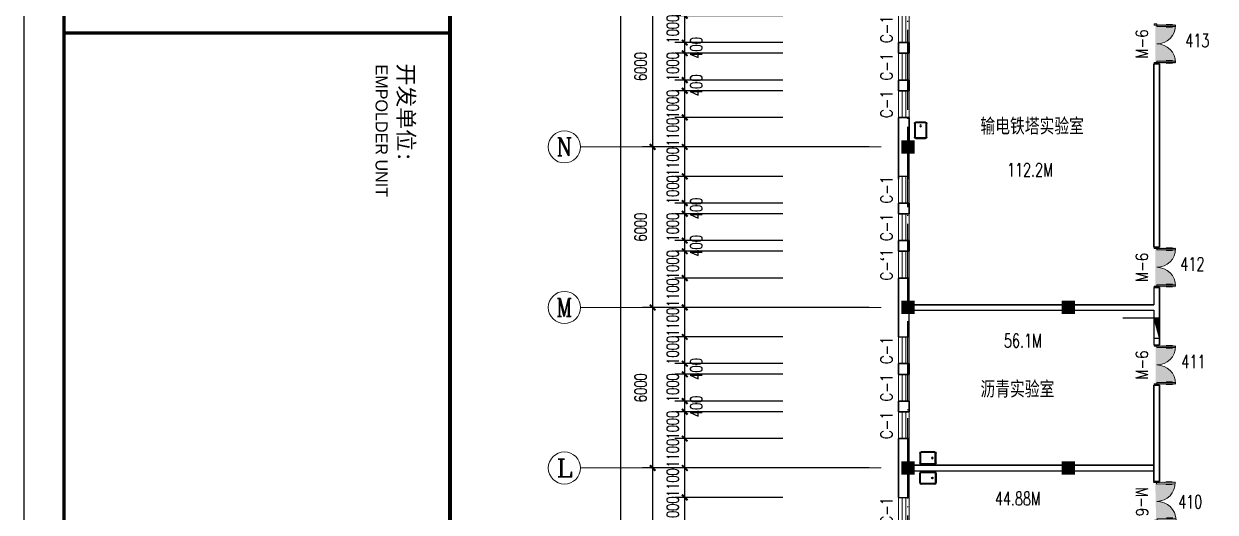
# Model space of a CAD drawing. Extents: x -220435 to 246757, y -381552 to -223577.
# Drawn here: x 124715 to 169251, y -296434 to -278183 of the extents above; entities that cross this region are included whole.
import ezdxf
from ezdxf.enums import TextEntityAlignment as Align

# ---------------------------------------------------------------- set-up
doc = ezdxf.new("R2010")
doc.units = 0
doc.header["$LTSCALE"] = 1500
doc.header["$MEASUREMENT"] = 0
doc.linetypes.add('DOTE', pattern=[2.42, 2, -0.2, 0.02, -0.2])
doc.layers.get('0').update_dxf_attribs({"linetype": 'CONTINUOUS'})
doc.layers.get('DEFPOINTS').update_dxf_attribs({"linetype": 'CONTINUOUS'})
for name, color, linetype in [('AXIS', 7, 'CONTINUOUS'), ('AXIS_TEXT', 7, 'CONTINUOUS'), ('COLUMN', 7, 'CONTINUOUS'), ('DOTE', 7, 'DOTE'), ('JELIBTLTC', 7, 'CONTINUOUS'), ('LVTRY', 7, 'CONTINUOUS'), ('PUB_WALL', 7, 'CONTINUOUS'), ('WALL', 7, 'CONTINUOUS'), ('WINDOW_TEXT', 7, 'CONTINUOUS'), ('防盗门', 180, 'CONTINUOUS')]:
    doc.layers.add(name, color=color, linetype=linetype)
for name, color, linetype, lineweight in [('PUB_DIM', 7, 'CONTINUOUS', 0), ('WINDOW', 7, 'CONTINUOUS', 0), ('我的', 7, 'CONTINUOUS', 0)]:
    doc.layers.add(name, color=color, linetype=linetype, lineweight=lineweight)
doc.styles.add('_SIMPLEX', font='SIMPLEX.shx', dxfattribs={"width": 0.8})
doc.styles.add('COMPLEX', font='COMPLEX')
doc.styles.add('DIM_FONT', font='TXT.shx', dxfattribs={"width": 0.7})
doc.styles.add('JELIBTLZX1', font='arial.ttf', dxfattribs={"width": 0.65})
doc.styles.add('SIMPLEX', font='SIMPLEX.SHX')
doc.dimstyles.new('DIMN150', dxfattribs={"dimscale": 1.5, "dimtxt": 300, "dimasz": 1, "dimexe": 250, "dimexo": 300, "dimgap": 150, "dimtad": 1, "dimdec": 0, "dimzin": 0, "dimdsep": 46, "dimtxsty": 'DIM_FONT', "dimblk": '_DIMX', "dimcen": 0.09, "dimclrt": 7, "dimadec": 0, "dimazin": 0, "dimtfac": 1, "dimtdec": 0, "dimtix": 1, "dimtmove": 2, "dimatfit": 3, "dimldrblk": '_DIMX', "dimfxl": 1, "dimtolj": 1, "dimtzin": 0, "dimarcsym": 0})

# ---------------------------------------------------------------- blocks, each defined once
blk = doc.blocks.new('_DIMX')
blk.add_line((-150, 0), (150, 0))
at = {"const_width": 50}
blk.add_lwpolyline([(-70, -70), (70, 70)], dxfattribs=at)
blk = doc.blocks.new('*D391')
at = {"layer": 'DEFPOINTS', "color": 0, "lineweight": 20}
for p in [(156764, -270783), (147022, -349373), (156764, -349373)]:
    blk.add_point(p, dxfattribs=at)
at = {"layer": 'PUB_DIM', "color": 0, "lineweight": -2}
for p, q in [((156314, -270783), (146647, -270783)), ((147022, -270785), (147022, -349372)), ((156314, -349373), (146647, -349373))]:
    blk.add_line(p, q, dxfattribs=at)
at = {"layer": 'PUB_DIM', "color": 0, "lineweight": -2, "xscale": 1.5, "yscale": 1.5, "zscale": 1.5}
for p, rotation in [((147022, -270783), 90), ((147022, -349373), 270)]:
    blk.add_blockref('_DIMX', p, dxfattribs=dict(at, rotation=rotation))
at = {"layer": 'PUB_DIM', "color": 7, "insert": (146572, -310078), "char_height": 450, "attachment_point": 5, "rotation": 90, "style": 'DIM_FONT'}
blk.add_mtext('\\A1;78590', dxfattribs=at)
blk = doc.blocks.new('*D666')
at = {"layer": 'DEFPOINTS', "color": 0, "lineweight": 20}
for p in [(149422, -290883), (153540, -290883), (153540, -291283)]:
    blk.add_point(p, dxfattribs=at)
at = {"layer": 'PUB_DIM', "color": 0, "lineweight": -2}
for p, q in [((153090, -290883), (149047, -290883)), ((149422, -290882), (149422, -290880)), ((149422, -291283), (149422, -290883)), ((153090, -291283), (149047, -291283)), ((149422, -291285), (149422, -291286))]:
    blk.add_line(p, q, dxfattribs=at)
at = {"layer": 'PUB_DIM', "color": 0, "lineweight": -2, "xscale": 1.5, "yscale": 1.5, "zscale": 1.5}
for p, rotation in [((149422, -290883), 270), ((149422, -291283), 90)]:
    blk.add_blockref('_DIMX', p, dxfattribs=dict(at, rotation=rotation))
at = {"layer": 'PUB_DIM', "color": 7, "insert": (149854, -291083), "char_height": 450, "attachment_point": 5, "rotation": 90, "style": 'DIM_FONT'}
blk.add_mtext('\\A1;400', dxfattribs=at)
blk = doc.blocks.new('*D667')
at = {"layer": 'DEFPOINTS', "color": 0, "lineweight": 20}
for p in [(149422, -291283), (153540, -291283), (153540, -292283)]:
    blk.add_point(p, dxfattribs=at)
at = {"layer": 'PUB_DIM', "color": 0, "lineweight": -2}
for p, q in [((153090, -291283), (149047, -291283)), ((149422, -291282), (149422, -291280)), ((149422, -292283), (149422, -291283)), ((153090, -292283), (149047, -292283)), ((149422, -292285), (149422, -292286))]:
    blk.add_line(p, q, dxfattribs=at)
at = {"layer": 'PUB_DIM', "color": 0, "lineweight": -2, "xscale": 1.5, "yscale": 1.5, "zscale": 1.5}
for p, rotation in [((149422, -291283), 270), ((149422, -292283), 90)]:
    blk.add_blockref('_DIMX', p, dxfattribs=dict(at, rotation=rotation))
at = {"layer": 'PUB_DIM', "color": 7, "insert": (148972, -291783), "char_height": 450, "attachment_point": 5, "rotation": 90, "style": 'DIM_FONT'}
blk.add_mtext('\\A1;1000', dxfattribs=at)
blk = doc.blocks.new('_WBLK')
for p, q in [((-0.5, 0.5), (0.5, 0.5)), ((0.5, 0.167), (-0.5, 0.167)), ((0.5, -0.167), (-0.5, -0.167)), ((-0.5, -0.5), (0.5, -0.5))]:
    blk.add_line(p, q)
at = {"layer": 'WINDOW_TEXT', "style": 'SIMPLEX', "flags": 9}
blk.add_attdef('A', text='', height=1, dxfattribs=at).set_placement((0, 1.5), align=Align.MIDDLE)
blk = doc.blocks.new('*D668')
at = {"layer": 'DEFPOINTS', "color": 0, "lineweight": 20}
for p in [(156764, -288783), (148222, -294783), (156764, -294783)]:
    blk.add_point(p, dxfattribs=at)
at = {"layer": 'PUB_DIM', "color": 0, "lineweight": -2}
for p, q in [((156314, -288783), (147847, -288783)), ((148222, -288785), (148222, -294782)), ((156314, -294783), (147847, -294783))]:
    blk.add_line(p, q, dxfattribs=at)
at = {"layer": 'PUB_DIM', "color": 0, "lineweight": -2, "xscale": 1.5, "yscale": 1.5, "zscale": 1.5}
for p, rotation in [((148222, -288783), 90), ((148222, -294783), 270)]:
    blk.add_blockref('_DIMX', p, dxfattribs=dict(at, rotation=rotation))
at = {"layer": 'PUB_DIM', "color": 7, "insert": (147772, -291783), "char_height": 450, "attachment_point": 5, "rotation": 90, "style": 'DIM_FONT'}
blk.add_mtext('\\A1;6000', dxfattribs=at)
blk = doc.blocks.new('*D678')
at = {"layer": 'DEFPOINTS', "color": 0, "lineweight": 20}
for p in [(149422, -293683), (153540, -293683), (153540, -294783)]:
    blk.add_point(p, dxfattribs=at)
at = {"layer": 'PUB_DIM', "color": 0, "lineweight": -2}
for p, q in [((153090, -293683), (149047, -293683)), ((149422, -293682), (149422, -293680)), ((149422, -294783), (149422, -293683)), ((153090, -294783), (149047, -294783)), ((149422, -294785), (149422, -294786))]:
    blk.add_line(p, q, dxfattribs=at)
at = {"layer": 'PUB_DIM', "color": 0, "lineweight": -2, "xscale": 1.5, "yscale": 1.5, "zscale": 1.5}
for p, rotation in [((149422, -293683), 270), ((149422, -294783), 90)]:
    blk.add_blockref('_DIMX', p, dxfattribs=dict(at, rotation=rotation))
at = {"layer": 'PUB_DIM', "color": 7, "insert": (148972, -294233), "char_height": 450, "attachment_point": 5, "rotation": 90, "style": 'DIM_FONT'}
blk.add_mtext('\\A1;1100', dxfattribs=at)
blk = doc.blocks.new('*D679')
at = {"layer": 'DEFPOINTS', "color": 0, "lineweight": 20}
for p in [(149422, -292283), (153540, -292283), (153540, -292683)]:
    blk.add_point(p, dxfattribs=at)
at = {"layer": 'PUB_DIM', "color": 0, "lineweight": -2}
for p, q in [((153090, -292283), (149047, -292283)), ((149422, -292282), (149422, -292280)), ((149422, -292683), (149422, -292283)), ((153090, -292683), (149047, -292683)), ((149422, -292685), (149422, -292686))]:
    blk.add_line(p, q, dxfattribs=at)
at = {"layer": 'PUB_DIM', "color": 0, "lineweight": -2, "xscale": 1.5, "yscale": 1.5, "zscale": 1.5}
for p, rotation in [((149422, -292283), 270), ((149422, -292683), 90)]:
    blk.add_blockref('_DIMX', p, dxfattribs=dict(at, rotation=rotation))
at = {"layer": 'PUB_DIM', "color": 7, "insert": (149854, -292483), "char_height": 450, "attachment_point": 5, "rotation": 90, "style": 'DIM_FONT'}
blk.add_mtext('\\A1;400', dxfattribs=at)
blk = doc.blocks.new('*D680')
at = {"layer": 'DEFPOINTS', "color": 0, "lineweight": 20}
for p in [(149422, -292683), (153540, -292683), (153540, -293683)]:
    blk.add_point(p, dxfattribs=at)
at = {"layer": 'PUB_DIM', "color": 0, "lineweight": -2}
for p, q in [((153090, -292683), (149047, -292683)), ((149422, -292682), (149422, -292680)), ((149422, -293683), (149422, -292683)), ((153090, -293683), (149047, -293683)), ((149422, -293685), (149422, -293686))]:
    blk.add_line(p, q, dxfattribs=at)
at = {"layer": 'PUB_DIM', "color": 0, "lineweight": -2, "xscale": 1.5, "yscale": 1.5, "zscale": 1.5}
for p, rotation in [((149422, -292683), 270), ((149422, -293683), 90)]:
    blk.add_blockref('_DIMX', p, dxfattribs=dict(at, rotation=rotation))
at = {"layer": 'PUB_DIM', "color": 7, "insert": (148972, -293183), "char_height": 450, "attachment_point": 5, "rotation": 90, "style": 'DIM_FONT'}
blk.add_mtext('\\A1;1000', dxfattribs=at)
blk = doc.blocks.new('*D681')
at = {"layer": 'DEFPOINTS', "color": 0, "lineweight": 20}
for p in [(149422, -294783), (153540, -294783), (153540, -295883)]:
    blk.add_point(p, dxfattribs=at)
at = {"layer": 'PUB_DIM', "color": 0, "lineweight": -2}
for p, q in [((153090, -294783), (149047, -294783)), ((149422, -294782), (149422, -294780)), ((149422, -295883), (149422, -294783)), ((153090, -295883), (149047, -295883)), ((149422, -295885), (149422, -295886))]:
    blk.add_line(p, q, dxfattribs=at)
at = {"layer": 'PUB_DIM', "color": 0, "lineweight": -2, "xscale": 1.5, "yscale": 1.5, "zscale": 1.5}
for p, rotation in [((149422, -294783), 270), ((149422, -295883), 90)]:
    blk.add_blockref('_DIMX', p, dxfattribs=dict(at, rotation=rotation))
at = {"layer": 'PUB_DIM', "color": 7, "insert": (148972, -295333), "char_height": 450, "attachment_point": 5, "rotation": 90, "style": 'DIM_FONT'}
blk.add_mtext('\\A1;1100', dxfattribs=at)
blk = doc.blocks.new('*D682')
at = {"layer": 'DEFPOINTS', "color": 0, "lineweight": 20}
for p in [(149422, -295883), (153540, -295883), (153540, -296883)]:
    blk.add_point(p, dxfattribs=at)
at = {"layer": 'PUB_DIM', "color": 0, "lineweight": -2}
for p, q in [((153090, -295883), (149047, -295883)), ((149422, -295882), (149422, -295880)), ((149422, -296883), (149422, -295883)), ((153090, -296883), (149047, -296883)), ((149422, -296885), (149422, -296886))]:
    blk.add_line(p, q, dxfattribs=at)
at = {"layer": 'PUB_DIM', "color": 0, "lineweight": -2, "xscale": 1.5, "yscale": 1.5, "zscale": 1.5}
for p, rotation in [((149422, -295883), 270), ((149422, -296883), 90)]:
    blk.add_blockref('_DIMX', p, dxfattribs=dict(at, rotation=rotation))
at = {"layer": 'PUB_DIM', "color": 7, "insert": (148972, -296383), "char_height": 450, "attachment_point": 5, "rotation": 90, "style": 'DIM_FONT'}
blk.add_mtext('\\A1;1000', dxfattribs=at)
blk = doc.blocks.new('*D686')
at = {"layer": 'DEFPOINTS', "color": 0, "lineweight": 20}
for p in [(156764, -294783), (148222, -300783), (156764, -300783)]:
    blk.add_point(p, dxfattribs=at)
at = {"layer": 'PUB_DIM', "color": 0, "lineweight": -2}
for p, q in [((156314, -294783), (147847, -294783)), ((148222, -294785), (148222, -300782)), ((156314, -300783), (147847, -300783))]:
    blk.add_line(p, q, dxfattribs=at)
at = {"layer": 'PUB_DIM', "color": 0, "lineweight": -2, "xscale": 1.5, "yscale": 1.5, "zscale": 1.5}
for p, rotation in [((148222, -294783), 90), ((148222, -300783), 270)]:
    blk.add_blockref('_DIMX', p, dxfattribs=dict(at, rotation=rotation))
at = {"layer": 'PUB_DIM', "color": 7, "insert": (147772, -297783), "char_height": 450, "attachment_point": 5, "rotation": 90, "style": 'DIM_FONT'}
blk.add_mtext('\\A1;6000', dxfattribs=at)
blk = doc.blocks.new('_AXISO')
blk.add_circle((0, 0), 0.5)
at = {"layer": 'AXIS_TEXT', "style": 'COMPLEX', "width": 1.041667}
blk.add_attdef('A', text='', height=0.56, dxfattribs=at).set_placement((-0.25, -0.28), (0.25, -0.28), align=Align.FIT)
blk = doc.blocks.new('_LV11')
for p, q in [((-255, 0), (255, 0)), ((-305, -410), (-305, -50)), ((-275, -410), (-275, -50)), ((-255, -30), (255, -30)), ((255, -430), (-255, -430)), ((275, -50), (275, -410)), ((305, -50), (305, -410)), ((255, -460), (-255, -460))]:
    blk.add_line(p, q)
blk.add_circle((165, -230), 32.5)
for centre, radius, start, end in [((-255, -50), 50, 90, 180), ((255, -50), 50, 0, 90), ((-255, -410), 50, 180, 270), ((-255, -50), 20, 90, 180), ((-255, -410), 20, 180, 270), ((255, -50), 20, 0, 90), ((255, -410), 50, 270, 0), ((255, -410), 20, 270, 0)]:
    blk.add_arc(centre, radius, start, end)
blk = doc.blocks.new('_FZH')
blk.add_solid([(-0.5, -0.5), (0.5, -0.5), (-0.5, 0.5), (0.5, 0.5)])
blk = doc.blocks.new('*D692')
at = {"layer": 'DEFPOINTS', "color": 0, "lineweight": 20}
for p in [(149422, -287683), (153540, -287683), (153540, -288783)]:
    blk.add_point(p, dxfattribs=at)
at = {"layer": 'PUB_DIM', "color": 0, "lineweight": -2}
for p, q in [((153090, -287683), (149047, -287683)), ((149422, -287682), (149422, -287680)), ((149422, -288783), (149422, -287683)), ((153090, -288783), (149047, -288783)), ((149422, -288785), (149422, -288786))]:
    blk.add_line(p, q, dxfattribs=at)
at = {"layer": 'PUB_DIM', "color": 0, "lineweight": -2, "xscale": 1.5, "yscale": 1.5, "zscale": 1.5}
for p, rotation in [((149422, -287683), 270), ((149422, -288783), 90)]:
    blk.add_blockref('_DIMX', p, dxfattribs=dict(at, rotation=rotation))
at = {"layer": 'PUB_DIM', "color": 7, "insert": (148972, -288233), "char_height": 450, "attachment_point": 5, "rotation": 90, "style": 'DIM_FONT'}
blk.add_mtext('\\A1;1100', dxfattribs=at)
blk = doc.blocks.new('*D693')
at = {"layer": 'DEFPOINTS', "color": 0, "lineweight": 20}
for p in [(149422, -281683), (153540, -281683), (153540, -282783)]:
    blk.add_point(p, dxfattribs=at)
at = {"layer": 'PUB_DIM', "color": 0, "lineweight": -2}
for p, q in [((153090, -281683), (149047, -281683)), ((149422, -281682), (149422, -281680)), ((149422, -282783), (149422, -281683)), ((153090, -282783), (149047, -282783)), ((149422, -282785), (149422, -282786))]:
    blk.add_line(p, q, dxfattribs=at)
at = {"layer": 'PUB_DIM', "color": 0, "lineweight": -2, "xscale": 1.5, "yscale": 1.5, "zscale": 1.5}
for p, rotation in [((149422, -281683), 270), ((149422, -282783), 90)]:
    blk.add_blockref('_DIMX', p, dxfattribs=dict(at, rotation=rotation))
at = {"layer": 'PUB_DIM', "color": 7, "insert": (148972, -282233), "char_height": 450, "attachment_point": 5, "rotation": 90, "style": 'DIM_FONT'}
blk.add_mtext('\\A1;1100', dxfattribs=at)
blk = doc.blocks.new('*D697')
at = {"layer": 'DEFPOINTS', "color": 0, "lineweight": 20}
for p in [(149422, -277883), (153540, -277883), (153540, -278883)]:
    blk.add_point(p, dxfattribs=at)
at = {"layer": 'PUB_DIM', "color": 0, "lineweight": -2}
for p, q in [((153090, -277883), (149047, -277883)), ((149422, -277882), (149422, -277880)), ((149422, -278883), (149422, -277883)), ((153090, -278883), (149047, -278883)), ((149422, -278885), (149422, -278886))]:
    blk.add_line(p, q, dxfattribs=at)
at = {"layer": 'PUB_DIM', "color": 0, "lineweight": -2, "xscale": 1.5, "yscale": 1.5, "zscale": 1.5}
for p, rotation in [((149422, -277883), 270), ((149422, -278883), 90)]:
    blk.add_blockref('_DIMX', p, dxfattribs=dict(at, rotation=rotation))
at = {"layer": 'PUB_DIM', "color": 7, "insert": (148972, -278383), "char_height": 450, "attachment_point": 5, "rotation": 90, "style": 'DIM_FONT'}
blk.add_mtext('\\A1;1000', dxfattribs=at)
blk = doc.blocks.new('*D698')
at = {"layer": 'DEFPOINTS', "color": 0, "lineweight": 20}
for p in [(149422, -278883), (153540, -278883), (153540, -279283)]:
    blk.add_point(p, dxfattribs=at)
at = {"layer": 'PUB_DIM', "color": 0, "lineweight": -2}
for p, q in [((153090, -278883), (149047, -278883)), ((149422, -278882), (149422, -278880)), ((149422, -279283), (149422, -278883)), ((153090, -279283), (149047, -279283)), ((149422, -279285), (149422, -279286))]:
    blk.add_line(p, q, dxfattribs=at)
at = {"layer": 'PUB_DIM', "color": 0, "lineweight": -2, "xscale": 1.5, "yscale": 1.5, "zscale": 1.5}
for p, rotation in [((149422, -278883), 270), ((149422, -279283), 90)]:
    blk.add_blockref('_DIMX', p, dxfattribs=dict(at, rotation=rotation))
at = {"layer": 'PUB_DIM', "color": 7, "insert": (149854, -279083), "char_height": 450, "attachment_point": 5, "rotation": 90, "style": 'DIM_FONT'}
blk.add_mtext('\\A1;400', dxfattribs=at)
blk = doc.blocks.new('*D699')
at = {"layer": 'DEFPOINTS', "color": 0, "lineweight": 20}
for p in [(149422, -279283), (153540, -279283), (153540, -280283)]:
    blk.add_point(p, dxfattribs=at)
at = {"layer": 'PUB_DIM', "color": 0, "lineweight": -2}
for p, q in [((153090, -279283), (149047, -279283)), ((149422, -279282), (149422, -279280)), ((149422, -280283), (149422, -279283)), ((153090, -280283), (149047, -280283)), ((149422, -280285), (149422, -280286))]:
    blk.add_line(p, q, dxfattribs=at)
at = {"layer": 'PUB_DIM', "color": 0, "lineweight": -2, "xscale": 1.5, "yscale": 1.5, "zscale": 1.5}
for p, rotation in [((149422, -279283), 270), ((149422, -280283), 90)]:
    blk.add_blockref('_DIMX', p, dxfattribs=dict(at, rotation=rotation))
at = {"layer": 'PUB_DIM', "color": 7, "insert": (148972, -279783), "char_height": 450, "attachment_point": 5, "rotation": 90, "style": 'DIM_FONT'}
blk.add_mtext('\\A1;1000', dxfattribs=at)
blk = doc.blocks.new('*D700')
at = {"layer": 'DEFPOINTS', "color": 0, "lineweight": 20}
for p in [(149422, -280283), (153540, -280283), (153540, -280683)]:
    blk.add_point(p, dxfattribs=at)
at = {"layer": 'PUB_DIM', "color": 0, "lineweight": -2}
for p, q in [((153090, -280283), (149047, -280283)), ((149422, -280282), (149422, -280280)), ((149422, -280683), (149422, -280283)), ((153090, -280683), (149047, -280683)), ((149422, -280685), (149422, -280686))]:
    blk.add_line(p, q, dxfattribs=at)
at = {"layer": 'PUB_DIM', "color": 0, "lineweight": -2, "xscale": 1.5, "yscale": 1.5, "zscale": 1.5}
for p, rotation in [((149422, -280283), 270), ((149422, -280683), 90)]:
    blk.add_blockref('_DIMX', p, dxfattribs=dict(at, rotation=rotation))
at = {"layer": 'PUB_DIM', "color": 7, "insert": (149854, -280483), "char_height": 450, "attachment_point": 5, "rotation": 90, "style": 'DIM_FONT'}
blk.add_mtext('\\A1;400', dxfattribs=at)
blk = doc.blocks.new('*D701')
at = {"layer": 'DEFPOINTS', "color": 0, "lineweight": 20}
for p in [(149422, -280683), (153540, -280683), (153540, -281683)]:
    blk.add_point(p, dxfattribs=at)
at = {"layer": 'PUB_DIM', "color": 0, "lineweight": -2}
for p, q in [((153090, -280683), (149047, -280683)), ((149422, -280682), (149422, -280680)), ((149422, -281683), (149422, -280683)), ((153090, -281683), (149047, -281683)), ((149422, -281685), (149422, -281686))]:
    blk.add_line(p, q, dxfattribs=at)
at = {"layer": 'PUB_DIM', "color": 0, "lineweight": -2, "xscale": 1.5, "yscale": 1.5, "zscale": 1.5}
for p, rotation in [((149422, -280683), 270), ((149422, -281683), 90)]:
    blk.add_blockref('_DIMX', p, dxfattribs=dict(at, rotation=rotation))
at = {"layer": 'PUB_DIM', "color": 7, "insert": (148972, -281183), "char_height": 450, "attachment_point": 5, "rotation": 90, "style": 'DIM_FONT'}
blk.add_mtext('\\A1;1000', dxfattribs=at)
blk = doc.blocks.new('*D702')
at = {"layer": 'DEFPOINTS', "color": 0, "lineweight": 20}
for p in [(149422, -282783), (153540, -282783), (153540, -283883)]:
    blk.add_point(p, dxfattribs=at)
at = {"layer": 'PUB_DIM', "color": 0, "lineweight": -2}
for p, q in [((153090, -282783), (149047, -282783)), ((149422, -282782), (149422, -282780)), ((149422, -283883), (149422, -282783)), ((153090, -283883), (149047, -283883)), ((149422, -283885), (149422, -283886))]:
    blk.add_line(p, q, dxfattribs=at)
at = {"layer": 'PUB_DIM', "color": 0, "lineweight": -2, "xscale": 1.5, "yscale": 1.5, "zscale": 1.5}
for p, rotation in [((149422, -282783), 270), ((149422, -283883), 90)]:
    blk.add_blockref('_DIMX', p, dxfattribs=dict(at, rotation=rotation))
at = {"layer": 'PUB_DIM', "color": 7, "insert": (148972, -283333), "char_height": 450, "attachment_point": 5, "rotation": 90, "style": 'DIM_FONT'}
blk.add_mtext('\\A1;1100', dxfattribs=at)
blk = doc.blocks.new('*D703')
at = {"layer": 'DEFPOINTS', "color": 0, "lineweight": 20}
for p in [(149422, -283883), (153540, -283883), (153540, -284883)]:
    blk.add_point(p, dxfattribs=at)
at = {"layer": 'PUB_DIM', "color": 0, "lineweight": -2}
for p, q in [((153090, -283883), (149047, -283883)), ((149422, -283882), (149422, -283880)), ((149422, -284883), (149422, -283883)), ((153090, -284883), (149047, -284883)), ((149422, -284885), (149422, -284886))]:
    blk.add_line(p, q, dxfattribs=at)
at = {"layer": 'PUB_DIM', "color": 0, "lineweight": -2, "xscale": 1.5, "yscale": 1.5, "zscale": 1.5}
for p, rotation in [((149422, -283883), 270), ((149422, -284883), 90)]:
    blk.add_blockref('_DIMX', p, dxfattribs=dict(at, rotation=rotation))
at = {"layer": 'PUB_DIM', "color": 7, "insert": (148972, -284383), "char_height": 450, "attachment_point": 5, "rotation": 90, "style": 'DIM_FONT'}
blk.add_mtext('\\A1;1000', dxfattribs=at)
blk = doc.blocks.new('*D704')
at = {"layer": 'DEFPOINTS', "color": 0, "lineweight": 20}
for p in [(149422, -284883), (153540, -284883), (153540, -285283)]:
    blk.add_point(p, dxfattribs=at)
at = {"layer": 'PUB_DIM', "color": 0, "lineweight": -2}
for p, q in [((153090, -284883), (149047, -284883)), ((149422, -284882), (149422, -284880)), ((149422, -285283), (149422, -284883)), ((153090, -285283), (149047, -285283)), ((149422, -285285), (149422, -285286))]:
    blk.add_line(p, q, dxfattribs=at)
at = {"layer": 'PUB_DIM', "color": 0, "lineweight": -2, "xscale": 1.5, "yscale": 1.5, "zscale": 1.5}
for p, rotation in [((149422, -284883), 270), ((149422, -285283), 90)]:
    blk.add_blockref('_DIMX', p, dxfattribs=dict(at, rotation=rotation))
at = {"layer": 'PUB_DIM', "color": 7, "insert": (149854, -285083), "char_height": 450, "attachment_point": 5, "rotation": 90, "style": 'DIM_FONT'}
blk.add_mtext('\\A1;400', dxfattribs=at)
blk = doc.blocks.new('*D705')
at = {"layer": 'DEFPOINTS', "color": 0, "lineweight": 20}
for p in [(149422, -285283), (153540, -285283), (153540, -286283)]:
    blk.add_point(p, dxfattribs=at)
at = {"layer": 'PUB_DIM', "color": 0, "lineweight": -2}
for p, q in [((153090, -285283), (149047, -285283)), ((149422, -285282), (149422, -285280)), ((149422, -286283), (149422, -285283)), ((153090, -286283), (149047, -286283)), ((149422, -286285), (149422, -286286))]:
    blk.add_line(p, q, dxfattribs=at)
at = {"layer": 'PUB_DIM', "color": 0, "lineweight": -2, "xscale": 1.5, "yscale": 1.5, "zscale": 1.5}
for p, rotation in [((149422, -285283), 270), ((149422, -286283), 90)]:
    blk.add_blockref('_DIMX', p, dxfattribs=dict(at, rotation=rotation))
at = {"layer": 'PUB_DIM', "color": 7, "insert": (148972, -285783), "char_height": 450, "attachment_point": 5, "rotation": 90, "style": 'DIM_FONT'}
blk.add_mtext('\\A1;1000', dxfattribs=at)
blk = doc.blocks.new('*D706')
at = {"layer": 'DEFPOINTS', "color": 0, "lineweight": 20}
for p in [(149422, -286283), (153540, -286283), (153540, -286683)]:
    blk.add_point(p, dxfattribs=at)
at = {"layer": 'PUB_DIM', "color": 0, "lineweight": -2}
for p, q in [((153090, -286283), (149047, -286283)), ((149422, -286282), (149422, -286280)), ((149422, -286683), (149422, -286283)), ((153090, -286683), (149047, -286683)), ((149422, -286685), (149422, -286686))]:
    blk.add_line(p, q, dxfattribs=at)
at = {"layer": 'PUB_DIM', "color": 0, "lineweight": -2, "xscale": 1.5, "yscale": 1.5, "zscale": 1.5}
for p, rotation in [((149422, -286283), 270), ((149422, -286683), 90)]:
    blk.add_blockref('_DIMX', p, dxfattribs=dict(at, rotation=rotation))
at = {"layer": 'PUB_DIM', "color": 7, "insert": (149854, -286483), "char_height": 450, "attachment_point": 5, "rotation": 90, "style": 'DIM_FONT'}
blk.add_mtext('\\A1;400', dxfattribs=at)
blk = doc.blocks.new('*D707')
at = {"layer": 'DEFPOINTS', "color": 0, "lineweight": 20}
for p in [(149422, -286683), (153540, -286683), (153540, -287683)]:
    blk.add_point(p, dxfattribs=at)
at = {"layer": 'PUB_DIM', "color": 0, "lineweight": -2}
for p, q in [((153090, -286683), (149047, -286683)), ((149422, -286682), (149422, -286680)), ((149422, -287683), (149422, -286683)), ((153090, -287683), (149047, -287683)), ((149422, -287685), (149422, -287686))]:
    blk.add_line(p, q, dxfattribs=at)
at = {"layer": 'PUB_DIM', "color": 0, "lineweight": -2, "xscale": 1.5, "yscale": 1.5, "zscale": 1.5}
for p, rotation in [((149422, -286683), 270), ((149422, -287683), 90)]:
    blk.add_blockref('_DIMX', p, dxfattribs=dict(at, rotation=rotation))
at = {"layer": 'PUB_DIM', "color": 7, "insert": (148972, -287183), "char_height": 450, "attachment_point": 5, "rotation": 90, "style": 'DIM_FONT'}
blk.add_mtext('\\A1;1000', dxfattribs=at)
blk = doc.blocks.new('*D708')
at = {"layer": 'DEFPOINTS', "color": 0, "lineweight": 20}
for p in [(149422, -288783), (153540, -288783), (153540, -289883)]:
    blk.add_point(p, dxfattribs=at)
at = {"layer": 'PUB_DIM', "color": 0, "lineweight": -2}
for p, q in [((153090, -288783), (149047, -288783)), ((149422, -288782), (149422, -288780)), ((149422, -289883), (149422, -288783)), ((153090, -289883), (149047, -289883)), ((149422, -289885), (149422, -289886))]:
    blk.add_line(p, q, dxfattribs=at)
at = {"layer": 'PUB_DIM', "color": 0, "lineweight": -2, "xscale": 1.5, "yscale": 1.5, "zscale": 1.5}
for p, rotation in [((149422, -288783), 270), ((149422, -289883), 90)]:
    blk.add_blockref('_DIMX', p, dxfattribs=dict(at, rotation=rotation))
at = {"layer": 'PUB_DIM', "color": 7, "insert": (148972, -289333), "char_height": 450, "attachment_point": 5, "rotation": 90, "style": 'DIM_FONT'}
blk.add_mtext('\\A1;1100', dxfattribs=at)
blk = doc.blocks.new('*D709')
at = {"layer": 'DEFPOINTS', "color": 0, "lineweight": 20}
for p in [(149422, -289883), (153540, -289883), (153540, -290883)]:
    blk.add_point(p, dxfattribs=at)
at = {"layer": 'PUB_DIM', "color": 0, "lineweight": -2}
for p, q in [((153090, -289883), (149047, -289883)), ((149422, -289882), (149422, -289880)), ((149422, -290883), (149422, -289883)), ((153090, -290883), (149047, -290883)), ((149422, -290885), (149422, -290886))]:
    blk.add_line(p, q, dxfattribs=at)
at = {"layer": 'PUB_DIM', "color": 0, "lineweight": -2, "xscale": 1.5, "yscale": 1.5, "zscale": 1.5}
for p, rotation in [((149422, -289883), 270), ((149422, -290883), 90)]:
    blk.add_blockref('_DIMX', p, dxfattribs=dict(at, rotation=rotation))
at = {"layer": 'PUB_DIM', "color": 7, "insert": (148972, -290383), "char_height": 450, "attachment_point": 5, "rotation": 90, "style": 'DIM_FONT'}
blk.add_mtext('\\A1;1000', dxfattribs=at)
blk = doc.blocks.new('*D711')
at = {"layer": 'DEFPOINTS', "color": 0, "lineweight": 20}
for p in [(156764, -282783), (148222, -288783), (156764, -288783)]:
    blk.add_point(p, dxfattribs=at)
at = {"layer": 'PUB_DIM', "color": 0, "lineweight": -2}
for p, q in [((156314, -282783), (147847, -282783)), ((148222, -282785), (148222, -288782)), ((156314, -288783), (147847, -288783))]:
    blk.add_line(p, q, dxfattribs=at)
at = {"layer": 'PUB_DIM', "color": 0, "lineweight": -2, "xscale": 1.5, "yscale": 1.5, "zscale": 1.5}
for p, rotation in [((148222, -282783), 90), ((148222, -288783), 270)]:
    blk.add_blockref('_DIMX', p, dxfattribs=dict(at, rotation=rotation))
at = {"layer": 'PUB_DIM', "color": 7, "insert": (147772, -285783), "char_height": 450, "attachment_point": 5, "rotation": 90, "style": 'DIM_FONT'}
blk.add_mtext('\\A1;6000', dxfattribs=at)
blk = doc.blocks.new('*D712')
at = {"layer": 'DEFPOINTS', "color": 0, "lineweight": 20}
for p in [(156764, -276783), (148222, -282783), (156764, -282783)]:
    blk.add_point(p, dxfattribs=at)
at = {"layer": 'PUB_DIM', "color": 0, "lineweight": -2}
for p, q in [((156314, -276783), (147847, -276783)), ((148222, -276785), (148222, -282782)), ((156314, -282783), (147847, -282783))]:
    blk.add_line(p, q, dxfattribs=at)
at = {"layer": 'PUB_DIM', "color": 0, "lineweight": -2, "xscale": 1.5, "yscale": 1.5, "zscale": 1.5}
for p, rotation in [((148222, -276783), 90), ((148222, -282783), 270)]:
    blk.add_blockref('_DIMX', p, dxfattribs=dict(at, rotation=rotation))
at = {"layer": 'PUB_DIM', "color": 7, "insert": (147772, -279783), "char_height": 450, "attachment_point": 5, "rotation": 90, "style": 'DIM_FONT'}
blk.add_mtext('\\A1;6000', dxfattribs=at)
blk = doc.blocks.new('M_A20TUI')
for p, q in [((-0.483, 0.396), (-0.483, 0.235)), ((-0.467, 0.471), (-0.467, -0.062)), ((-0.433, 0.47), (-0.433, 0.004)), ((-0.417, 0.396), (-0.417, 0.235)), ((0.417, 0.396), (0.417, 0.235)), ((0.433, 0.47), (0.433, 0.004)), ((0.467, 0.471), (0.467, -0.062)), ((0.483, 0.396), (0.483, 0.235)), ((-0.5, 0.004), (-0.433, 0.004)), ((-0.5, 0.004), (-0.5, -0.062)), ((0.5, 0.004), (0.433, 0.004)), ((0.5, 0.004), (0.5, -0.062)), ((-0.5, -0.062), (-0.467, -0.062)), ((0.5, -0.062), (0.467, -0.062))]:
    blk.add_line(p, q)
for centre, start, end in [((-0.467, 0.004), 0, 90), ((0.467, 0.004), 90, 180)]:
    blk.add_arc(centre, 0.467, start, end)

msp = doc.modelspace()

# ---------------------------------------------------------------- hatches: boundary and pattern name
at = {"linetype": 'ByBlock'}
h = msp.add_hatch(dxfattribs=at)
h.set_pattern_fill('ANSI31', color=256, scale=10, style=0)
h.set_pattern_definition([(45, (264806.1627, -435474.1963), (-0.8838834765, 0.8838834765), [])])
h.paths.add_polyline_path([(167163.6, -289183.4), (166963.6, -289183.4), (167163.6, -289933.4)])
at = {"layer": '防盗门'}
for points in [[(167769.8, -278183.6, -0.4142136), (167019.8, -278933.6), (167019.8, -278183.6)], [(167769.8, -279683.6, 0.4142136), (167019.8, -278933.6), (167019.8, -279683.6)], [(167769.4, -286533.3, -0.4142136), (167019.4, -287283.3), (167019.4, -286533.3)], [(167769.4, -288033.3, 0.4142136), (167019.4, -287283.3), (167019.4, -288033.3)], [(167770.1, -290183.2, -0.4142136), (167020.1, -290933.2), (167020.1, -290183.2)], [(167770.1, -291683.2, 0.4142136), (167020.1, -290933.2), (167020.1, -291683.2)], [(167761.9, -295268.9, -0.4142136), (167027.6, -296034.3), (167012.1, -295284.5)], [(167793, -296768.6, 0.4142136), (167027.6, -296034.3), (167043.2, -296784.1)]]:
    msp.add_hatch(color=256, dxfattribs=at).paths.add_polyline_path(points)

# ---------------------------------------------------------------- linework, layer by layer
at = {"linetype": 'ByBlock'}
for p, q in [((166938.2, -289183.2), (165794.4, -289183.2)), ((166963.6, -289183.4), (167163.6, -289933.4))]:
    msp.add_line(p, q, dxfattribs=at)
msp.add_lwpolyline([(166963.6, -289183.4), (166963.6, -289933.4), (167163.6, -289933.4), (167163.6, -289183.4), (166963.6, -289183.4)], dxfattribs=at)
at = {"layer": 'AXIS', "color": 250}
msp.add_lwpolyline([(211554.8, -253559.3), (124714.7, -253559.3), (124714.7, -370748.3), (211554.8, -370748.3)], close=True, dxfattribs=at)
at = {"layer": 'AXIS', "color": 0, "const_width": 120.2}
msp.add_lwpolyline([(210052.3, -255061.7), (126217.1, -255061.7), (126217.1, -369245.9), (210052.3, -369245.9)], close=True, dxfattribs=at)
at = {"layer": 'AXIS', "color": 0}
for points, const_width in [([(140640.4, -255061.7), (140640.4, -369245.9)], 150.2), ([(126217.1, -278524.7), (140640.4, -278524.7)], 120.2)]:
    msp.add_lwpolyline(points, dxfattribs=dict(at, const_width=const_width))
at = {"layer": 'DOTE'}
msp.add_line((157763.6, -350373.4), (157763.6, -269783.4), dxfattribs=at)
at = {"layer": 'PUB_DIM'}
for p, q in [((145521.8, -282783.4), (156763.6, -282783.4)), ((145521.8, -288783.4), (156763.6, -288783.4)), ((145521.8, -294783.4), (156763.6, -294783.4))]:
    msp.add_line(p, q, dxfattribs=at)
at = {"layer": 'PUB_WALL'}
for p, q in [((157413.6, -279283.4), (157413.6, -278883.4)), ((157413.6, -278883.4), (157813.6, -278883.4)), ((157413.6, -278883.4), (157413.6, -279283.4)), ((157813.6, -278883.4), (157413.6, -278883.4)), ((157813.6, -278883.4), (157813.6, -279283.4)), ((157813.6, -279283.4), (157813.6, -278883.4)), ((157813.6, -279283.4), (157413.6, -279283.4)), ((157413.6, -279283.4), (157813.6, -279283.4)), ((166963.6, -286533.4), (166963.6, -279683.4)), ((166963.6, -279683.4), (167163.6, -279683.4)), ((167163.6, -279683.4), (166963.6, -279683.4)), ((166963.6, -279683.4), (166963.6, -286533.4)), ((167163.6, -279683.4), (167163.6, -286533.4)), ((167163.6, -286533.4), (167163.6, -279683.4)), ((157413.6, -280683.4), (157413.6, -280283.4)), ((157413.6, -280283.4), (157813.6, -280283.4)), ((157413.6, -280283.4), (157413.6, -280683.4)), ((157813.6, -280283.4), (157413.6, -280283.4)), ((157813.6, -280283.4), (157813.6, -280683.4)), ((157813.6, -280683.4), (157813.6, -280283.4)), ((157813.6, -280683.4), (157413.6, -280683.4)), ((157413.6, -280683.4), (157813.6, -280683.4)), ((157413.6, -283983.4), (157413.6, -281683.4)), ((157413.6, -281683.4), (157813.6, -281683.4)), ((157813.6, -281683.4), (157413.6, -281683.4)), ((157413.6, -281683.4), (157413.6, -283983.4)), ((157813.6, -281683.4), (157813.6, -282683.4)), ((157813.6, -282683.4), (157813.6, -281683.4)), ((157813.6, -283983.4), (157813.6, -282883.4)), ((157813.6, -283983.4), (157813.6, -282883.4)), ((157793.6, -283883.4), (157393.6, -283883.4)), ((157793.6, -283883.4), (157393.6, -283883.4)), ((157813.6, -284883.4), (157413.6, -284883.4)), ((157413.6, -284883.4), (157413.6, -285283.4)), ((157413.6, -285283.4), (157413.6, -284883.4)), ((157413.6, -284883.4), (157813.6, -284883.4)), ((157813.6, -285283.4), (157813.6, -284883.4)), ((157813.6, -284883.4), (157813.6, -285283.4)), ((157413.6, -285283.4), (157813.6, -285283.4)), ((157813.6, -285283.4), (157413.6, -285283.4)), ((157813.6, -286283.4), (157413.6, -286283.4)), ((157413.6, -286283.4), (157413.6, -286683.4)), ((157413.6, -286683.4), (157413.6, -286283.4)), ((157413.6, -286283.4), (157813.6, -286283.4)), ((157813.6, -286683.4), (157813.6, -286283.4)), ((157813.6, -286283.4), (157813.6, -286683.4)), ((157413.6, -286683.4), (157813.6, -286683.4)), ((157813.6, -286683.4), (157413.6, -286683.4)), ((167163.6, -286533.4), (166963.6, -286533.4)), ((166963.6, -286533.4), (167163.6, -286533.4)), ((157813.6, -287683.4), (157413.6, -287683.4)), ((157413.6, -287683.4), (157413.6, -289883.4)), ((157813.6, -287683.4), (157413.6, -287683.4)), ((157413.6, -287683.4), (157413.6, -289883.4)), ((157813.6, -288683.4), (157813.6, -287683.4)), ((157813.6, -288683.4), (157813.6, -287683.4)), ((167163.6, -288033.4), (166963.6, -288033.4)), ((166963.6, -288033.4), (166963.6, -288683.4)), ((167163.6, -288033.4), (166963.6, -288033.4)), ((166963.6, -288033.4), (166963.6, -288683.4)), ((167163.6, -290183.4), (167163.6, -288033.4)), ((167163.6, -290183.4), (167163.6, -288033.4)), ((166963.6, -288683.4), (157813.6, -288683.4)), ((166963.6, -288683.4), (157813.6, -288683.4)), ((157813.6, -289883.4), (157813.6, -288883.4)), ((157813.6, -288883.4), (166963.6, -288883.4)), ((157813.6, -289883.4), (157813.6, -288883.4)), ((157813.6, -288883.4), (166963.6, -288883.4)), ((166963.6, -288883.4), (166963.6, -290183.4)), ((166963.6, -288883.4), (166963.6, -290183.4)), ((157413.6, -289883.4), (157813.6, -289883.4)), ((157413.6, -289883.4), (157813.6, -289883.4)), ((166963.6, -290183.4), (167163.6, -290183.4)), ((166963.6, -290183.4), (167163.6, -290183.4)), ((157413.6, -291283.4), (157413.6, -290883.4)), ((157413.6, -290883.4), (157813.6, -290883.4)), ((157413.6, -290883.4), (157413.6, -291283.4)), ((157813.6, -290883.4), (157413.6, -290883.4)), ((157813.6, -290883.4), (157813.6, -291283.4)), ((157813.6, -291283.4), (157813.6, -290883.4)), ((157813.6, -291283.4), (157413.6, -291283.4)), ((157413.6, -291283.4), (157813.6, -291283.4)), ((166963.6, -295283.4), (166963.6, -291683.4)), ((166963.6, -291683.4), (167163.6, -291683.4)), ((167163.6, -291683.4), (166963.6, -291683.4)), ((166963.6, -291683.4), (166963.6, -295283.4)), ((167163.6, -291683.4), (167163.6, -295283.4)), ((167163.6, -295283.4), (167163.6, -291683.4)), ((157413.6, -292683.4), (157413.6, -292283.4)), ((157413.6, -292283.4), (157813.6, -292283.4)), ((157413.6, -292283.4), (157413.6, -292683.4)), ((157813.6, -292283.4), (157413.6, -292283.4)), ((157813.6, -292283.4), (157813.6, -292683.4)), ((157813.6, -292683.4), (157813.6, -292283.4)), ((157813.6, -292683.4), (157413.6, -292683.4)), ((157413.6, -292683.4), (157813.6, -292683.4)), ((157813.6, -293683.4), (157413.6, -293683.4)), ((157413.6, -293683.4), (157413.6, -295883.4)), ((157813.6, -293683.4), (157413.6, -293683.4)), ((157413.6, -293683.4), (157413.6, -295883.4)), ((157813.6, -294683.4), (157813.6, -293683.4)), ((157813.6, -294683.4), (157813.6, -293683.4)), ((166963.6, -294683.4), (157813.6, -294683.4)), ((166963.6, -294683.4), (157813.6, -294683.4)), ((157813.6, -295883.4), (157813.6, -294883.4)), ((157813.6, -294883.4), (166963.6, -294883.4)), ((157813.6, -295883.4), (157813.6, -294883.4)), ((157813.6, -294883.4), (166963.6, -294883.4)), ((167163.6, -295283.4), (166963.6, -295283.4)), ((166963.6, -295283.4), (167163.6, -295283.4)), ((157413.6, -295883.4), (157813.6, -295883.4)), ((157413.6, -295883.4), (157813.6, -295883.4))]:
    msp.add_line(p, q, dxfattribs=at)
at = {"layer": 'WALL'}
for p, q in [((157413.6, -279283.4), (157413.6, -278883.4)), ((157413.6, -278883.4), (157813.6, -278883.4)), ((157813.6, -279283.4), (157813.6, -278883.4)), ((157413.6, -279283.4), (157813.6, -279283.4)), ((166963.6, -279683.4), (166963.6, -286533.4)), ((166963.6, -279683.4), (167163.6, -279683.4)), ((167163.6, -279683.4), (167163.6, -286533.4)), ((157413.6, -280683.4), (157413.6, -280283.4)), ((157413.6, -280283.4), (157813.6, -280283.4)), ((157813.6, -280683.4), (157813.6, -280283.4)), ((157413.6, -280683.4), (157813.6, -280683.4)), ((157413.6, -283983.4), (157413.6, -281683.4)), ((157413.6, -281683.4), (157813.6, -281683.4)), ((157813.6, -282683.4), (157813.6, -281683.4)), ((157813.6, -283983.4), (157813.6, -282883.4)), ((157793.6, -283883.4), (157393.6, -283883.4)), ((157413.6, -284883.4), (157813.6, -284883.4)), ((157413.6, -285283.4), (157413.6, -284883.4)), ((157813.6, -285283.4), (157813.6, -284883.4)), ((157413.6, -285283.4), (157813.6, -285283.4)), ((157413.6, -286283.4), (157813.6, -286283.4)), ((157413.6, -286683.4), (157413.6, -286283.4)), ((157813.6, -286683.4), (157813.6, -286283.4)), ((157413.6, -286683.4), (157813.6, -286683.4)), ((166963.6, -286533.4), (167163.6, -286533.4)), ((157413.6, -289883.4), (157413.6, -287683.4)), ((157413.6, -287683.4), (157813.6, -287683.4)), ((157813.6, -288683.4), (157813.6, -287683.4)), ((166963.6, -288033.4), (166963.6, -288683.4)), ((166963.6, -288033.4), (167163.6, -288033.4)), ((167163.6, -288033.4), (167163.6, -290183.4)), ((157813.6, -288683.4), (166963.6, -288683.4)), ((157813.6, -288883.4), (166963.6, -288883.4)), ((157813.6, -289883.4), (157813.6, -288883.4)), ((166963.6, -288883.4), (166963.6, -290183.4)), ((157413.6, -289883.4), (157813.6, -289883.4)), ((166963.6, -290183.4), (167163.6, -290183.4)), ((157413.6, -291283.4), (157413.6, -290883.4)), ((157413.6, -290883.4), (157813.6, -290883.4)), ((157813.6, -291283.4), (157813.6, -290883.4)), ((157413.6, -291283.4), (157813.6, -291283.4)), ((166963.6, -291683.4), (166963.6, -295283.4)), ((166963.6, -291683.4), (167163.6, -291683.4)), ((167163.6, -291683.4), (167163.6, -295283.4)), ((157413.6, -292683.4), (157413.6, -292283.4)), ((157413.6, -292283.4), (157813.6, -292283.4)), ((157813.6, -292683.4), (157813.6, -292283.4)), ((157413.6, -292683.4), (157813.6, -292683.4)), ((157413.6, -295883.4), (157413.6, -293683.4)), ((157413.6, -293683.4), (157813.6, -293683.4)), ((157813.6, -294683.4), (157813.6, -293683.4)), ((157813.6, -294683.4), (166963.6, -294683.4)), ((157813.6, -294883.4), (166963.6, -294883.4)), ((157813.6, -295883.4), (157813.6, -294883.4)), ((166963.6, -295283.4), (167163.6, -295283.4)), ((157413.6, -295883.4), (157813.6, -295883.4))]:
    msp.add_line(p, q, dxfattribs=at)

# ---------------------------------------------------------------- block references
at = {"layer": 'COLUMN', "xscale": 500, "yscale": 500, "zscale": 500}
for p in [(157763.6, -282783.4), (157763.6, -288783.4), (163763.6, -288783.4), (157763.6, -294783.4), (163763.6, -294783.4)]:
    msp.add_blockref('_FZH', p, dxfattribs=at)
at = {"layer": 'LVTRY', "xscale": -1}
for p, rotation in [((158471.4, -282160.8), 270), ((158513.2, -294639.9), 180)]:
    msp.add_blockref('_LV11', p, dxfattribs=dict(at, rotation=rotation))
at = {"layer": 'LVTRY'}
msp.add_blockref('_LV11', (158513.2, -294926.9), dxfattribs=at)
at = {"layer": 'PUB_DIM'}
ref = msp.add_blockref('_AXISO', (144921.8, -282783.4), dxfattribs=dict(at, xscale=1200, yscale=1200, zscale=1200))
ref.add_attrib('A', 'N', dxfattribs={"layer": 'AXIS_TEXT', "height": 672, "style": 'COMPLEX', "width": 0.986842}).set_placement((144621.8, -283119.4), (145221.8, -283119.4), align=Align.FIT)
ref = msp.add_blockref('_AXISO', (144921.8, -288783.4), dxfattribs=dict(at, xscale=1200, yscale=1200, zscale=1200))
ref.add_attrib('A', 'M', dxfattribs={"layer": 'AXIS_TEXT', "height": 672, "style": 'COMPLEX', "width": 0.892857}).set_placement((144621.8, -289119.4), (145221.8, -289119.4), align=Align.FIT)
ref = msp.add_blockref('_AXISO', (144921.8, -294783.4), dxfattribs=dict(at, xscale=1200, yscale=1200, zscale=1200))
ref.add_attrib('A', 'L', dxfattribs={"layer": 'AXIS_TEXT', "height": 672, "style": 'COMPLEX', "width": 1.25}).set_placement((144621.8, -295119.4), (145221.8, -295119.4), align=Align.FIT)
at = {"layer": 'WINDOW'}
ref = msp.add_blockref('_WBLK', (157613.6, -278383.4), dxfattribs=dict(at, xscale=1000, yscale=400.0000000000582, zscale=1000, rotation=90))
ref.add_attrib('A', 'C-1', dxfattribs={"layer": 'WINDOW_TEXT', "height": 450, "rotation": 90, "style": '_SIMPLEX', "width": 0.8, "flags": 8}).set_placement((156963.6, -278383.4), align=Align.MIDDLE)
ref = msp.add_blockref('M_A20TUI', (167063.6, -278933.4), dxfattribs=dict(at, xscale=-1500, yscale=-1500, zscale=1500, rotation=90))
ref.add_attrib('A', 'M-6', dxfattribs={"layer": 'WINDOW_TEXT', "height": 450, "rotation": 90, "style": '_SIMPLEX', "width": 0.8, "flags": 8}).set_placement((166513.6, -278933.4), align=Align.MIDDLE)
ref = msp.add_blockref('_WBLK', (157613.6, -279783.4), dxfattribs=dict(at, xscale=1000, yscale=400.0000000000582, zscale=1000, rotation=90))
ref.add_attrib('A', 'C-1', dxfattribs={"layer": 'WINDOW_TEXT', "height": 450, "rotation": 90, "style": '_SIMPLEX', "width": 0.8, "flags": 8}).set_placement((156963.6, -279783.4), align=Align.MIDDLE)
ref = msp.add_blockref('_WBLK', (157613.6, -281183.4), dxfattribs=dict(at, xscale=1000, yscale=400, zscale=1000, rotation=90))
ref.add_attrib('A', 'C-1', dxfattribs={"layer": 'WINDOW_TEXT', "height": 450, "rotation": 90, "style": '_SIMPLEX', "width": 0.8, "flags": 8}).set_placement((156963.6, -281183.4), align=Align.MIDDLE)
ref = msp.add_blockref('_WBLK', (157613.6, -284383.4), dxfattribs=dict(at, xscale=1000, yscale=400.0000000000582, zscale=1000, rotation=90))
ref.add_attrib('A', 'C-1', dxfattribs={"layer": 'WINDOW_TEXT', "height": 450, "rotation": 90, "style": '_SIMPLEX', "width": 0.8, "flags": 8}).set_placement((156963.6, -284383.4), align=Align.MIDDLE)
ref = msp.add_blockref('_WBLK', (157613.6, -285783.4), dxfattribs=dict(at, xscale=1000, yscale=400.0000000001164, zscale=1000, rotation=90))
ref.add_attrib('A', 'C-1', dxfattribs={"layer": 'WINDOW_TEXT', "height": 450, "rotation": 90, "style": '_SIMPLEX', "width": 0.8, "flags": 8}).set_placement((156963.6, -285783.4), align=Align.MIDDLE)
ref = msp.add_blockref('_WBLK', (157613.6, -287183.4), dxfattribs=dict(at, xscale=1000, yscale=400.0000000001164, zscale=1000, rotation=90))
ref.add_attrib('A', 'C-`1', dxfattribs={"layer": 'WINDOW_TEXT', "height": 450, "rotation": 90, "style": '_SIMPLEX', "width": 0.8, "flags": 8}).set_placement((156963.6, -287183.4), align=Align.MIDDLE)
ref = msp.add_blockref('M_A20TUI', (167063.6, -287283.4), dxfattribs=dict(at, xscale=-1500, yscale=-1500, zscale=1500, rotation=90))
ref.add_attrib('A', 'M-6', dxfattribs={"layer": 'WINDOW_TEXT', "height": 450, "rotation": 90, "style": '_SIMPLEX', "width": 0.8, "flags": 8}).set_placement((166513.6, -287283.4), align=Align.MIDDLE)
ref = msp.add_blockref('_WBLK', (157613.6, -290383.4), dxfattribs=dict(at, xscale=1000, yscale=400.0000000000582, zscale=1000, rotation=90))
ref.add_attrib('A', 'C-1', dxfattribs={"layer": 'WINDOW_TEXT', "height": 450, "rotation": 90, "style": '_SIMPLEX', "width": 0.8, "flags": 8}).set_placement((156963.6, -290383.4), align=Align.MIDDLE)
ref = msp.add_blockref('M_A20TUI', (167063.6, -290933.4), dxfattribs=dict(at, xscale=-1500, yscale=-1500, zscale=1500, rotation=90))
ref.add_attrib('A', 'M-6', dxfattribs={"layer": 'WINDOW_TEXT', "height": 450, "rotation": 90, "style": '_SIMPLEX', "width": 0.8, "flags": 8}).set_placement((166513.6, -290933.4), align=Align.MIDDLE)
ref = msp.add_blockref('_WBLK', (157613.6, -291783.4), dxfattribs=dict(at, xscale=1000, yscale=400.0000000000582, zscale=1000, rotation=90))
ref.add_attrib('A', 'C-1', dxfattribs={"layer": 'WINDOW_TEXT', "height": 450, "rotation": 90, "style": '_SIMPLEX', "width": 0.8, "flags": 8}).set_placement((156963.6, -291783.4), align=Align.MIDDLE)
ref = msp.add_blockref('_WBLK', (157613.6, -293183.4), dxfattribs=dict(at, xscale=1000, yscale=400.0000000000582, zscale=1000, rotation=90))
ref.add_attrib('A', 'C-1', dxfattribs={"layer": 'WINDOW_TEXT', "height": 450, "rotation": 90, "style": '_SIMPLEX', "width": 0.8, "flags": 8}).set_placement((156963.6, -293183.4), align=Align.MIDDLE)
ref = msp.add_blockref('M_A20TUI', (167065.5, -296033.4), dxfattribs=dict(at, xscale=-1500, yscale=-1500, zscale=1500, rotation=91.18852992962933))
ref.add_attrib('A', 'M-6', dxfattribs={"layer": 'WINDOW_TEXT', "height": 450, "rotation": 271.18853, "style": '_SIMPLEX', "width": 0.8, "flags": 8}).set_placement((166515.6, -296044.8), align=Align.MIDDLE)
ref = msp.add_blockref('_WBLK', (157613.6, -296383.4), dxfattribs=dict(at, xscale=1000, yscale=399.9999999999418, zscale=1000, rotation=90))
ref.add_attrib('A', 'C-1', dxfattribs={"layer": 'WINDOW_TEXT', "height": 450, "rotation": 90, "style": '_SIMPLEX', "width": 0.8, "flags": 8}).set_placement((156963.6, -296383.4), align=Align.MIDDLE)

# ---------------------------------------------------------------- texts
at = {"layer": 'AXIS', "color": 250, "attachment_point": 1, "rotation": 270}
for s, insert, char_height, width in [('\\fￋￎￌ￥|b0|i0|c134|p2;\\C5;EMPOLDER UNIT', (138313.8, -279703.4), 450.727, 7984.052), ('{\\fSimHei|b0|i0|c134|p2;\\C5;开发单位:}', (139304.4, -279663.7), 600.969, 5551.563)]:
    msp.add_mtext(s, dxfattribs=dict(at, insert=insert, char_height=char_height, width=width))
at = {"layer": 'JELIBTLTC', "style": 'JELIBTLZX1', "width": 0.75}
for s, p in [('输电铁塔实验室', (160476.5, -282265.1)), ('沥青实验室', (160476.5, -292094.3))]:
    msp.add_text(s, height=540, dxfattribs=at).set_placement(p)
at = {"layer": '我的', "linetype": 'ByBlock', "lineweight": 20, "char_height": 500, "attachment_point": 1, "style": 'DIM_FONT'}
for s, insert, width in [('{\\C1;413}', (168132.6, -278559.7), 1460.707), ('{\\C3;112.2M}', (161466.9, -283392.2), 3053.692), ('{\\C1;412}', (167948.8, -286910.3), 1460.707), ('{\\C3;56.1M}', (161353.8, -289775.4), 2488.196), ('{\\C1;411}', (167989.3, -290555.8), 1460.707), ('{\\C3;44.88M}', (161012.6, -295678.5), 3392.995), ('{\\C1;410}', (167867.5, -295796.5), 1460.707)]:
    msp.add_mtext(s, dxfattribs=dict(at, insert=insert, width=width))

# ---------------------------------------------------------------- dimensions: what is measured, and where the dimension line sits
at = {"layer": 'PUB_DIM'}
for p1, p2, distance, picture, middle in [((156763.6, -270783.4), (156763.6, -349373.4), -9741.7, '*D391', (146571.8, -310078.4)), ((153539.7, -278883.4), (153539.7, -277883.4), 4117.8, '*D697', (148971.8, -278383.4)), ((153539.7, -280283.4), (153539.7, -279283.4), 4117.8, '*D699', (148971.8, -279783.4)), ((153539.7, -281683.4), (153539.7, -280683.4), 4117.8, '*D701', (148971.8, -281183.4)), ((153539.7, -282783.4), (153539.7, -281683.4), 4117.8, '*D693', (148971.8, -282233.4)), ((153539.7, -283883.4), (153539.7, -282783.4), 4117.8, '*D702', (148971.8, -283333.4)), ((153539.7, -284883.4), (153539.7, -283883.4), 4117.8, '*D703', (148971.8, -284383.4)), ((153539.7, -286283.4), (153539.7, -285283.4), 4117.8, '*D705', (148971.8, -285783.4)), ((153539.7, -287683.4), (153539.7, -286683.4), 4117.8, '*D707', (148971.8, -287183.4)), ((153539.7, -288783.4), (153539.7, -287683.4), 4117.8, '*D692', (148971.8, -288233.4)), ((153539.7, -289883.4), (153539.7, -288783.4), 4117.8, '*D708', (148971.8, -289333.4)), ((153539.7, -290883.4), (153539.7, -289883.4), 4117.8, '*D709', (148971.8, -290383.4)), ((153539.7, -292283.4), (153539.7, -291283.4), 4117.8, '*D667', (148971.8, -291783.4)), ((153539.7, -293683.4), (153539.7, -292683.4), 4117.8, '*D680', (148971.8, -293183.4)), ((153539.7, -294783.4), (153539.7, -293683.4), 4117.8, '*D678', (148971.8, -294233.4)), ((153539.7, -295883.4), (153539.7, -294783.4), 4117.8, '*D681', (148971.8, -295333.4)), ((153539.7, -296883.4), (153539.7, -295883.4), 4117.8, '*D682', (148971.8, -296383.4))]:
    dim = msp.add_aligned_dim(p1=p1, p2=p2, distance=distance, dimstyle='DIMN150', dxfattribs=at)
    dim.commit()
    dim.dimension.update_dxf_attribs({"geometry": picture, "text_midpoint": middle})
for base, p1, p2, picture, middle in [((148221.8, -282783.4), (156763.6, -276783.4), (156763.6, -282783.4), '*D712', (147771.8, -279783.4)), ((148221.8, -288783.4), (156763.6, -282783.4), (156763.6, -288783.4), '*D711', (147771.8, -285783.4)), ((148221.8, -294783.4), (156763.6, -288783.4), (156763.6, -294783.4), '*D668', (147771.8, -291783.4)), ((148221.8, -300783.4), (156763.6, -294783.4), (156763.6, -300783.4), '*D686', (147771.8, -297783.4))]:
    dim = msp.add_linear_dim(base=base, p1=p1, p2=p2, angle=90, dimstyle='DIMN150', dxfattribs=at)
    dim.commit()
    dim.dimension.update_dxf_attribs({"geometry": picture, "text_midpoint": middle})
for base, p1, p2, picture, middle in [((149421.8, -278883.4), (153539.7, -279283.4), (153539.7, -278883.4), '*D698', (149853.8, -279083.4)), ((149421.8, -280283.4), (153539.7, -280683.4), (153539.7, -280283.4), '*D700', (149853.8, -280483.4)), ((149421.8, -284883.4), (153539.7, -285283.4), (153539.7, -284883.4), '*D704', (149853.8, -285083.4)), ((149421.8, -286283.4), (153539.7, -286683.4), (153539.7, -286283.4), '*D706', (149853.8, -286483.4)), ((149421.8, -290883.4), (153539.7, -291283.4), (153539.7, -290883.4), '*D666', (149853.8, -291083.4)), ((149421.8, -292283.4), (153539.7, -292683.4), (153539.7, -292283.4), '*D679', (149853.8, -292483.4))]:
    dim = msp.add_linear_dim(base=base, p1=p1, p2=p2, angle=90, dimstyle='DIMN150', dxfattribs=at)
    dim.commit()
    dim.dimension.update_dxf_attribs({"geometry": picture, "text_midpoint": middle, "dimtype": 161})

doc.saveas('drawing.dxf')
